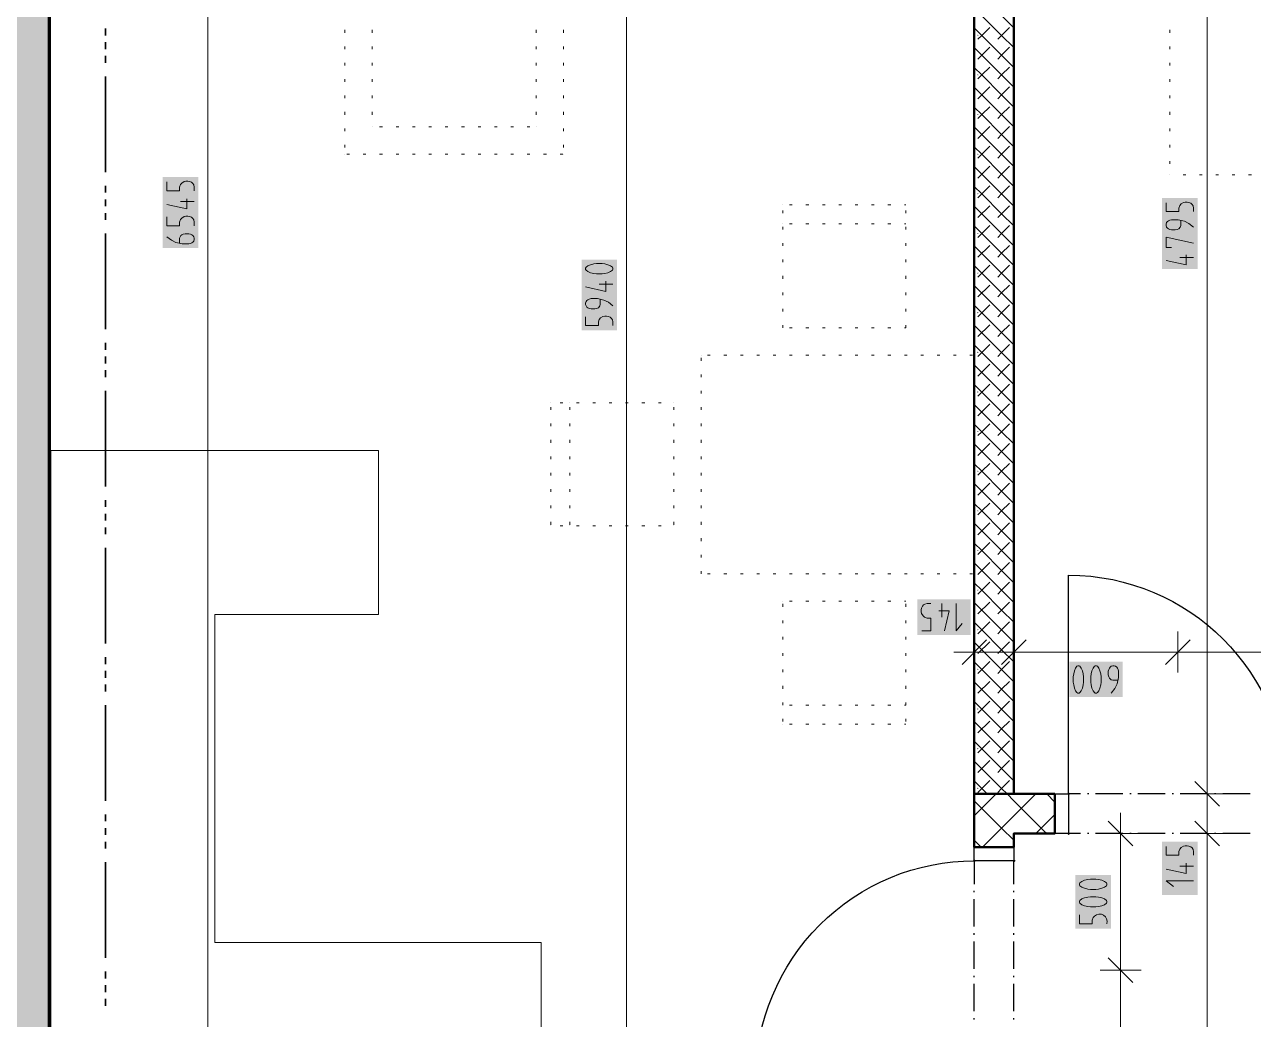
# Model space of a CAD drawing. Header units: millimetres. Extents: x 0 to 594, y 0 to 420.
# Drawn here: x 235.12 to 276.3, y 262 to 295.34 of the extents above; entities that cross this region are included whole.
import ezdxf

# ---------------------------------------------------------------- set-up
doc = ezdxf.new("R2010")
doc.units = ezdxf.units.MM
doc.header["$LTSCALE"] = 8
for name, color, linetype in [('PDF_Dvere', 7, 'Continuous'), ('PDF_Koty delkove', 7, 'Continuous'), ('PDF_Kuchyne', 7, 'Continuous'), ('PDF_Nabytek', 7, 'Continuous'), ('PDF_Pozarni useky', 7, 'Continuous'), ('PDF_Pricky zdene', 7, 'Continuous'), ('PDF_Steny obvodove nosne', 7, 'Continuous')]:
    doc.layers.add(name, color=color, linetype=linetype)

msp = doc.modelspace()

# ---------------------------------------------------------------- linework, layer by layer
at = {"layer": 'PDF_Dvere', "lineweight": 25}
for points in [[(270.509, 269.559), (270.108, 269.559), (270.108, 276.886, -0.414213), (277.435, 269.559), (276.691, 269.559)], [(266.948, 260.352), (266.948, 259.988), (259.621, 259.988, -0.414214), (266.948, 267.315), (266.948, 266.535)]]:
    msp.add_lwpolyline(points, format="xyb", dxfattribs=at)
for points in [[(270.108, 268.231), (269.65, 268.231), (269.65, 269.559), (270.108, 269.559)], [(268.276, 267.773), (268.276, 267.315), (266.948, 267.315), (266.948, 267.773)]]:
    msp.add_lwpolyline(points, close=True, dxfattribs=at)
for points in [[(270.784, 269.559), (270.738, 269.559)], [(271.929, 269.559), (271.013, 269.559)], [(272.204, 269.559), (272.158, 269.559)], [(273.348, 269.559), (272.433, 269.559)], [(273.623, 269.559), (273.577, 269.559)], [(274.768, 269.559), (273.852, 269.559)], [(275.043, 269.559), (274.997, 269.559)], [(276.188, 269.559), (275.272, 269.559)], [(270.509, 268.231), (270.108, 268.231)], [(270.784, 268.231), (270.738, 268.231)], [(271.929, 268.231), (271.013, 268.231)], [(272.204, 268.231), (272.158, 268.231)], [(273.348, 268.231), (272.433, 268.231)], [(273.623, 268.231), (273.577, 268.231)], [(274.768, 268.231), (273.852, 268.231)], [(275.043, 268.231), (274.997, 268.231)], [(276.188, 268.231), (275.272, 268.231)], [(268.276, 266.535), (268.276, 267.315)], [(266.948, 266.26), (266.948, 266.306)], [(268.276, 266.26), (268.276, 266.306)], [(266.948, 265.115), (266.948, 266.031)], [(268.276, 265.115), (268.276, 266.031)], [(266.948, 264.84), (266.948, 264.886)], [(268.276, 264.84), (268.276, 264.886)], [(266.948, 263.695), (266.948, 264.611)], [(268.276, 263.695), (268.276, 264.611)], [(266.948, 263.421), (266.948, 263.466)], [(266.948, 262.276), (266.948, 263.192)], [(268.276, 263.421), (268.276, 263.466)], [(268.276, 262.276), (268.276, 263.192)], [(266.948, 262.001), (266.948, 262.047)], [(268.276, 262.001), (268.276, 262.047)]]:
    msp.add_lwpolyline(points, dxfattribs=at)
at = {"layer": 'PDF_Dvere', "lineweight": 25, "transparency": 33554559}
for points in [[(270.165, 269.559), (270.108, 269.502), (270.108, 269.616), (270.051, 269.559)], [(270.165, 268.231), (270.108, 268.174), (270.108, 268.288), (270.051, 268.231)], [(266.948, 267.258), (266.891, 267.315), (267.006, 267.315), (266.948, 267.373)], [(268.276, 267.258), (268.219, 267.315), (268.334, 267.315), (268.276, 267.373)]]:
    msp.add_solid(points, dxfattribs=at)
at = {"layer": 'PDF_Koty delkove', "lineweight": 18}
for points in [[(241.259, 236.313), (241.259, 238.648), (241.259, 238.85), (241.259, 240.044), (241.259, 246.25), (241.259, 247.67), (241.259, 256.371), (241.259, 257.744), (241.259, 259.072), (241.259, 319)], [(255.294, 236.313), (255.294, 238.786), (255.294, 240.834), (255.294, 241.367), (255.294, 256.371), (255.294, 257.744), (255.294, 259.072), (255.294, 313.476)], [(274.752, 189.328), (274.752, 190.656), (274.752, 191.345), (274.752, 197.73), (274.752, 211.013), (274.752, 217.812), (274.752, 218.29), (274.752, 220.285), (274.752, 226.621), (274.752, 237.522), (274.752, 238.603), (274.752, 241.075), (274.752, 247.057), (274.752, 262.805), (274.752, 268.231), (274.752, 269.559), (274.752, 313.476)], [(239.885, 290.064), (239.885, 289.77), (240.312, 289.77), (240.312, 289.893), (240.343, 289.978), (240.389, 290.027), (240.465, 290.076), (240.525, 290.088), (240.587, 290.088), (240.648, 290.076), (240.708, 290.052), (240.754, 290.015), (240.785, 289.966), (240.801, 289.893), (240.801, 289.77)], [(240.556, 289.501), (240.556, 289.158), (239.885, 289.306)], [(240.801, 289.403), (240.343, 289.403)], [(273.378, 289.067), (273.805, 289.067), (273.805, 289.189), (273.836, 289.274), (273.882, 289.324), (273.958, 289.372), (274.019, 289.384), (274.08, 289.384), (274.141, 289.372), (274.202, 289.348), (274.248, 289.311), (274.279, 289.263), (274.294, 289.189), (274.294, 289.067)], [(273.378, 289.36), (273.378, 289.067)], [(239.885, 288.89), (239.885, 288.596), (240.312, 288.596), (240.312, 288.719), (240.343, 288.804), (240.389, 288.853), (240.465, 288.902), (240.525, 288.914), (240.587, 288.914), (240.648, 288.902), (240.708, 288.877), (240.754, 288.841), (240.785, 288.792), (240.801, 288.719), (240.801, 288.596)], [(274.294, 288.553), (274.141, 288.675), (273.988, 288.749), (273.775, 288.797), (273.561, 288.797), (273.5, 288.785), (273.454, 288.761), (273.424, 288.736), (273.393, 288.7), (273.378, 288.651), (273.378, 288.602), (273.393, 288.553), (273.424, 288.516), (273.454, 288.492), (273.5, 288.467), (273.561, 288.455), (273.683, 288.455), (273.744, 288.467), (273.805, 288.492), (273.851, 288.553), (273.867, 288.602), (273.867, 288.773)], [(240.327, 288.229), (240.358, 288.266), (240.389, 288.29), (240.434, 288.314), (240.495, 288.327), (240.617, 288.327), (240.678, 288.314), (240.724, 288.29), (240.754, 288.266), (240.785, 288.229), (240.801, 288.18), (240.801, 288.132), (240.785, 288.083), (240.754, 288.046), (240.724, 288.022), (240.678, 287.997), (240.617, 287.984), (240.403, 287.984), (240.19, 288.033), (240.037, 288.107), (239.885, 288.229)], [(240.312, 288.009), (240.312, 288.18), (240.327, 288.229)], [(273.561, 287.867), (273.378, 287.867), (273.378, 288.21), (274.294, 288.015)], [(274.05, 287.623), (274.05, 287.28), (273.378, 287.428)], [(274.294, 287.526), (273.836, 287.526)], [(254.592, 286.739), (254.592, 286.396), (253.92, 286.544)], [(254.836, 286.641), (254.378, 286.641)], [(254.836, 285.908), (254.683, 286.03), (254.53, 286.103), (254.317, 286.152), (254.102, 286.152), (254.042, 286.139), (253.996, 286.115), (253.966, 286.091), (253.935, 286.054), (253.92, 286.005), (253.92, 285.957), (253.935, 285.908), (253.966, 285.871), (253.996, 285.847), (254.042, 285.822), (254.102, 285.809), (254.225, 285.809), (254.286, 285.822), (254.347, 285.847), (254.393, 285.908), (254.408, 285.957), (254.408, 286.128)], [(253.92, 285.541), (253.92, 285.247), (254.347, 285.247), (254.347, 285.37), (254.378, 285.455), (254.424, 285.504), (254.5, 285.552), (254.56, 285.565), (254.622, 285.565), (254.683, 285.552), (254.744, 285.528), (254.789, 285.491), (254.821, 285.443), (254.836, 285.37), (254.836, 285.247)], [(265.194, 275.02), (265.488, 275.02), (265.488, 275.446), (265.365, 275.446), (265.28, 275.478), (265.231, 275.523), (265.182, 275.599), (265.17, 275.66), (265.17, 275.721), (265.182, 275.783), (265.207, 275.843), (265.243, 275.889), (265.292, 275.92), (265.365, 275.936), (265.488, 275.936)], [(265.757, 275.691), (266.1, 275.691), (265.952, 275.02)], [(265.855, 275.936), (265.855, 275.478)], [(266.344, 275.936), (266.344, 275.02), (266.539, 275.263)], [(267.36, 274.722), (266.536, 273.898)], [(266.948, 274.997), (266.948, 274.31), (266.948, 273.623)], [(268.688, 274.722), (267.864, 273.898)], [(268.276, 274.997), (268.276, 274.31), (268.276, 273.623)], [(274.183, 274.722), (273.359, 273.898)], [(273.771, 274.997), (273.771, 274.31), (273.771, 273.623)], [(266.948, 274.31), (266.261, 274.31)], [(282.793, 274.31), (273.771, 274.31), (268.276, 274.31), (266.948, 274.31)], [(271.757, 273.363), (271.586, 273.363), (271.537, 273.379), (271.5, 273.409), (271.476, 273.44), (271.452, 273.485), (271.439, 273.546), (271.439, 273.668), (271.452, 273.73), (271.476, 273.775), (271.5, 273.806), (271.537, 273.837), (271.586, 273.852), (271.635, 273.852), (271.684, 273.837), (271.721, 273.806), (271.745, 273.775), (271.77, 273.73), (271.782, 273.668), (271.782, 273.455), (271.733, 273.241), (271.66, 273.088), (271.537, 272.936)], [(275.164, 269.147), (274.34, 269.971)], [(275.439, 269.559), (274.752, 269.559), (274.065, 269.559)], [(272.26, 267.819), (271.436, 268.643)], [(271.848, 268.231), (271.848, 268.918)], [(275.164, 267.819), (274.34, 268.643)], [(272.535, 268.231), (271.848, 268.231), (271.161, 268.231)], [(271.848, 241.075), (271.848, 251.791), (271.848, 263.652), (271.848, 268.231)], [(275.439, 268.231), (274.752, 268.231), (274.065, 268.231)], [(273.378, 267.795), (273.378, 267.501), (273.805, 267.501), (273.805, 267.624), (273.836, 267.709), (273.882, 267.758), (273.958, 267.807), (274.019, 267.819), (274.08, 267.819), (274.141, 267.807), (274.202, 267.783), (274.248, 267.746), (274.279, 267.697), (274.294, 267.624), (274.294, 267.501)], [(274.05, 267.232), (274.05, 266.889), (273.378, 267.037)], [(274.294, 267.135), (273.836, 267.135)], [(271.023, 266.7), (270.84, 266.7), (270.749, 266.688), (270.642, 266.663), (270.55, 266.627), (270.489, 266.578), (270.474, 266.553), (270.474, 266.505), (270.489, 266.48), (270.55, 266.431), (270.642, 266.395), (270.749, 266.37), (270.84, 266.357), (271.023, 266.357), (271.115, 266.37), (271.222, 266.395), (271.313, 266.431), (271.375, 266.48)], [(271.375, 266.48), (271.39, 266.505), (271.39, 266.553), (271.375, 266.578), (271.313, 266.627), (271.222, 266.663), (271.115, 266.688), (271.023, 266.7)], [(274.294, 266.645), (273.378, 266.645), (273.622, 266.45)], [(272.26, 263.24), (271.436, 264.064)], [(272.535, 263.652), (271.848, 263.652), (271.161, 263.652)]]:
    msp.add_lwpolyline(points, dxfattribs=at)
for points in [[(254.469, 287.326), (254.286, 287.326), (254.195, 287.314), (254.088, 287.289), (253.996, 287.253), (253.935, 287.204), (253.92, 287.179), (253.92, 287.131), (253.935, 287.106), (253.996, 287.058), (254.088, 287.021), (254.195, 286.996), (254.286, 286.983), (254.469, 286.983), (254.56, 286.996), (254.668, 287.021), (254.759, 287.058), (254.821, 287.106), (254.836, 287.131), (254.836, 287.179), (254.821, 287.204), (254.759, 287.253), (254.668, 287.289), (254.56, 287.314)], [(270.265, 273.485), (270.265, 273.302), (270.278, 273.211), (270.302, 273.104), (270.339, 273.012), (270.387, 272.951), (270.412, 272.936), (270.46, 272.936), (270.485, 272.951), (270.534, 273.012), (270.571, 273.104), (270.595, 273.211), (270.608, 273.302), (270.608, 273.485), (270.595, 273.577), (270.571, 273.684), (270.534, 273.775), (270.485, 273.837), (270.46, 273.852), (270.412, 273.852), (270.387, 273.837), (270.339, 273.775), (270.302, 273.684), (270.278, 273.577)], [(270.852, 273.485), (270.852, 273.302), (270.865, 273.211), (270.889, 273.104), (270.926, 273.012), (270.974, 272.951), (270.999, 272.936), (271.048, 272.936), (271.073, 272.951), (271.121, 273.012), (271.158, 273.104), (271.183, 273.211), (271.195, 273.302), (271.195, 273.485), (271.183, 273.577), (271.158, 273.684), (271.121, 273.775), (271.073, 273.837), (271.048, 273.852), (270.999, 273.852), (270.974, 273.837), (270.926, 273.775), (270.889, 273.684), (270.865, 273.577)], [(271.023, 266.113), (270.84, 266.113), (270.749, 266.1), (270.642, 266.076), (270.55, 266.04), (270.489, 265.991), (270.474, 265.966), (270.474, 265.918), (270.489, 265.893), (270.55, 265.844), (270.642, 265.808), (270.749, 265.783), (270.84, 265.77), (271.023, 265.77), (271.115, 265.783), (271.222, 265.808), (271.313, 265.844), (271.375, 265.893), (271.39, 265.918), (271.39, 265.966), (271.375, 265.991), (271.313, 266.04), (271.222, 266.076), (271.115, 266.1)]]:
    msp.add_lwpolyline(points, close=True, dxfattribs=at)
msp.add_lwpolyline([(270.474, 265.502), (270.474, 265.208), (270.901, 265.208), (270.901, 265.331), (270.932, 265.416), (270.978, 265.465, -0.753253), (271.39, 265.208)], format="xyb", dxfattribs=at)
at = {"layer": 'PDF_Koty delkove', "color": 7, "lineweight": 18, "true_color": 0xffffff, "transparency": 33554559}
for points in [[(240.938, 287.847), (240.938, 290.225), (239.748, 287.847), (239.748, 290.225)], [(274.432, 287.143), (274.432, 289.522), (273.241, 287.143), (273.241, 289.522)], [(254.973, 285.085), (254.973, 287.463), (253.783, 285.085), (253.783, 287.463)], [(266.824, 276.073), (265.033, 276.073), (266.824, 274.882), (265.033, 274.882)], [(271.92, 273.99), (270.128, 273.99), (271.92, 272.799), (270.128, 272.799)], [(274.432, 266.165), (274.432, 267.956), (273.241, 266.165), (273.241, 267.956)], [(271.528, 265.046), (271.528, 266.837), (270.337, 265.046), (270.337, 266.837)]]:
    msp.add_solid(points, dxfattribs=at)
at = {"layer": 'PDF_Kuchyne', "lineweight": 13}
msp.add_lwpolyline([(241.487, 275.57), (241.487, 264.579), (252.432, 264.579), (252.432, 259.084), (235.992, 259.084), (235.992, 264.579), (235.992, 275.57), (235.992, 281.065), (246.982, 281.065), (246.982, 275.57)], close=True, dxfattribs=at)
at = {"layer": 'PDF_Nabytek', "lineweight": 13}
for points in [[(245.851, 295.064), (245.851, 295.156)], [(246.767, 295.064), (246.767, 295.156)], [(252.262, 295.064), (252.262, 295.156)], [(253.178, 295.064), (253.178, 295.156)], [(273.497, 295.064), (273.497, 295.156)], [(245.851, 294.515), (245.851, 294.606)], [(246.767, 294.515), (246.767, 294.606)], [(252.262, 294.515), (252.262, 294.606)], [(253.178, 294.515), (253.178, 294.606)], [(273.497, 294.515), (273.497, 294.606)], [(245.851, 293.965), (245.851, 294.057)], [(246.767, 293.965), (246.767, 294.057)], [(252.262, 293.965), (252.262, 294.057)], [(253.178, 293.965), (253.178, 294.057)], [(273.497, 293.965), (273.497, 294.057)], [(245.851, 293.416), (245.851, 293.507)], [(246.767, 293.416), (246.767, 293.507)], [(252.262, 293.416), (252.262, 293.507)], [(253.178, 293.416), (253.178, 293.507)], [(273.497, 293.416), (273.497, 293.507)], [(245.851, 292.866), (245.851, 292.958)], [(246.767, 292.866), (246.767, 292.958)], [(252.262, 292.866), (252.262, 292.958)], [(253.178, 292.866), (253.178, 292.958)], [(273.497, 292.866), (273.497, 292.958)], [(245.851, 292.317), (245.851, 292.408)], [(246.767, 292.317), (246.767, 292.408)], [(252.262, 292.317), (252.262, 292.408)], [(253.178, 292.317), (253.178, 292.408)], [(273.497, 292.317), (273.497, 292.408)], [(245.851, 291.767), (245.851, 291.859)], [(246.767, 291.907), (246.767, 291.907)], [(246.767, 291.907), (246.767, 291.907)], [(247.109, 291.907), (247.017, 291.907)], [(247.658, 291.907), (247.567, 291.907)], [(248.208, 291.907), (248.116, 291.907)], [(248.757, 291.907), (248.666, 291.907)], [(249.307, 291.907), (249.215, 291.907)], [(249.856, 291.907), (249.765, 291.907)], [(250.406, 291.907), (250.314, 291.907)], [(250.955, 291.907), (250.864, 291.907)], [(251.505, 291.907), (251.413, 291.907)], [(252.054, 291.907), (251.963, 291.907)], [(252.262, 291.907), (252.262, 291.907)], [(252.262, 291.907), (252.262, 291.907)], [(253.178, 291.767), (253.178, 291.859)], [(273.497, 291.767), (273.497, 291.859)], [(245.851, 291.218), (245.851, 291.309)], [(253.178, 291.218), (253.178, 291.309)], [(273.497, 291.218), (273.497, 291.309)], [(245.851, 290.991), (245.851, 290.991)], [(245.851, 290.991), (245.851, 290.991)], [(246.01, 290.991), (245.918, 290.991)], [(246.559, 290.991), (246.467, 290.991)], [(247.109, 290.991), (247.017, 290.991)], [(247.658, 290.991), (247.567, 290.991)], [(248.208, 290.991), (248.116, 290.991)], [(248.757, 290.991), (248.666, 290.991)], [(249.307, 290.991), (249.215, 290.991)], [(249.856, 290.991), (249.765, 290.991)], [(250.406, 290.991), (250.314, 290.991)], [(250.955, 290.991), (250.864, 290.991)], [(251.505, 290.991), (251.413, 290.991)], [(252.054, 290.991), (251.963, 290.991)], [(252.604, 290.991), (252.512, 290.991)], [(253.153, 290.991), (253.062, 290.991)], [(253.178, 290.991), (253.178, 290.991)], [(253.178, 290.991), (253.178, 290.991)], [(273.497, 290.668), (273.497, 290.76)], [(273.497, 290.304), (273.497, 290.304)], [(273.497, 290.304), (273.497, 290.304)], [(274.035, 290.304), (273.944, 290.304)], [(274.585, 290.304), (274.493, 290.304)], [(275.134, 290.304), (275.043, 290.304)], [(275.684, 290.304), (275.592, 290.304)], [(276.234, 290.304), (276.142, 290.304)], [(260.533, 289.296), (260.533, 289.296)], [(260.533, 289.296), (260.533, 289.296)], [(260.847, 289.296), (260.755, 289.296)], [(261.396, 289.296), (261.305, 289.296)], [(261.946, 289.296), (261.854, 289.296)], [(262.495, 289.296), (262.404, 289.296)], [(263.045, 289.296), (262.953, 289.296)], [(263.594, 289.296), (263.503, 289.296)], [(264.144, 289.296), (264.052, 289.296)], [(264.655, 289.296), (264.602, 289.296)], [(264.655, 289.296), (264.655, 289.296)], [(264.655, 289.296), (264.655, 289.296)], [(260.533, 289.019), (260.533, 289.111)], [(264.655, 289.019), (264.655, 289.111)], [(260.533, 288.655), (260.533, 288.655)], [(260.533, 288.47), (260.533, 288.562)], [(260.847, 288.655), (260.755, 288.655)], [(261.396, 288.655), (261.305, 288.655)], [(261.946, 288.655), (261.854, 288.655)], [(262.495, 288.655), (262.404, 288.655)], [(263.045, 288.655), (262.953, 288.655)], [(263.594, 288.655), (263.503, 288.655)], [(264.144, 288.655), (264.052, 288.655)], [(264.655, 288.655), (264.602, 288.655)], [(264.655, 288.655), (264.655, 288.655)], [(264.655, 288.47), (264.655, 288.562)], [(260.533, 287.92), (260.533, 288.012)], [(264.655, 287.92), (264.655, 288.012)], [(260.533, 287.371), (260.533, 287.462)], [(264.655, 287.371), (264.655, 287.462)], [(260.533, 286.821), (260.533, 286.913)], [(264.655, 286.821), (264.655, 286.913)], [(260.533, 286.272), (260.533, 286.363)], [(264.655, 286.272), (264.655, 286.363)], [(260.533, 285.722), (260.533, 285.814)], [(264.655, 285.722), (264.655, 285.814)], [(260.533, 285.175), (260.533, 285.264)], [(260.533, 285.175), (260.533, 285.175)], [(260.533, 285.175), (260.533, 285.175)], [(260.847, 285.175), (260.755, 285.175)], [(261.396, 285.175), (261.305, 285.175)], [(261.946, 285.175), (261.854, 285.175)], [(262.495, 285.175), (262.404, 285.175)], [(263.045, 285.175), (262.953, 285.175)], [(263.594, 285.175), (263.503, 285.175)], [(264.144, 285.175), (264.052, 285.175)], [(264.655, 285.264), (264.655, 285.175), (264.602, 285.175)], [(264.655, 285.175), (264.655, 285.175)], [(264.655, 285.175), (264.655, 285.175)], [(257.79, 284.259), (257.79, 284.259)], [(257.79, 284.259), (257.79, 284.259)], [(258.099, 284.259), (258.008, 284.259)], [(258.649, 284.259), (258.557, 284.259)], [(259.198, 284.259), (259.107, 284.259)], [(259.748, 284.259), (259.656, 284.259)], [(260.297, 284.259), (260.206, 284.259)], [(260.847, 284.259), (260.755, 284.259)], [(261.396, 284.259), (261.305, 284.259)], [(261.946, 284.259), (261.854, 284.259)], [(262.495, 284.259), (262.404, 284.259)], [(263.045, 284.259), (262.953, 284.259)], [(263.594, 284.259), (263.503, 284.259)], [(264.144, 284.259), (264.052, 284.259)], [(264.693, 284.259), (264.602, 284.259)], [(265.243, 284.259), (265.151, 284.259)], [(265.793, 284.259), (265.701, 284.259)], [(266.342, 284.259), (266.25, 284.259)], [(266.892, 284.259), (266.8, 284.259)], [(266.948, 284.259), (266.948, 284.259)], [(266.948, 284.259), (266.948, 284.259)], [(257.79, 284.074), (257.79, 284.165)], [(266.948, 284.074), (266.948, 284.165)], [(257.79, 283.524), (257.79, 283.616)], [(266.948, 283.524), (266.948, 283.616)], [(257.79, 282.975), (257.79, 283.066)], [(266.948, 282.975), (266.948, 283.066)], [(252.752, 282.656), (252.752, 282.656)], [(252.752, 282.656), (252.752, 282.656)], [(253.153, 282.656), (253.062, 282.656)], [(253.393, 282.656), (253.393, 282.656)], [(253.703, 282.656), (253.611, 282.656)], [(254.252, 282.656), (254.161, 282.656)], [(254.802, 282.656), (254.71, 282.656)], [(255.351, 282.656), (255.26, 282.656)], [(255.901, 282.656), (255.809, 282.656)], [(256.451, 282.656), (256.359, 282.656)], [(256.874, 282.656), (256.874, 282.656)], [(256.874, 282.656), (256.874, 282.656)], [(252.752, 282.425), (252.752, 282.517)], [(253.393, 282.425), (253.393, 282.517)], [(256.874, 282.425), (256.874, 282.517)], [(257.79, 282.425), (257.79, 282.517)], [(266.948, 282.425), (266.948, 282.517)], [(252.752, 281.876), (252.752, 281.967)], [(253.393, 281.876), (253.393, 281.967)], [(256.874, 281.876), (256.874, 281.967)], [(257.79, 281.876), (257.79, 281.967)], [(266.948, 281.876), (266.948, 281.967)], [(252.752, 281.326), (252.752, 281.418)], [(253.393, 281.326), (253.393, 281.418)], [(256.874, 281.326), (256.874, 281.418)], [(257.79, 281.326), (257.79, 281.418)], [(266.948, 281.326), (266.948, 281.418)], [(252.752, 280.777), (252.752, 280.868)], [(253.393, 280.777), (253.393, 280.868)], [(256.874, 280.777), (256.874, 280.868)], [(257.79, 280.777), (257.79, 280.868)], [(266.948, 280.777), (266.948, 280.868)], [(252.752, 280.227), (252.752, 280.319)], [(253.393, 280.227), (253.393, 280.319)], [(256.874, 280.227), (256.874, 280.319)], [(257.79, 280.227), (257.79, 280.319)], [(266.948, 280.227), (266.948, 280.319)], [(252.752, 279.677), (252.752, 279.769)], [(253.393, 279.677), (253.393, 279.769)], [(256.874, 279.677), (256.874, 279.769)], [(257.79, 279.677), (257.79, 279.769)], [(266.948, 279.677), (266.948, 279.769)], [(252.752, 279.128), (252.752, 279.22)], [(253.393, 279.128), (253.393, 279.22)], [(256.874, 279.128), (256.874, 279.22)], [(257.79, 279.128), (257.79, 279.22)], [(266.948, 279.128), (266.948, 279.22)], [(252.752, 278.578), (252.752, 278.67)], [(252.752, 278.535), (252.752, 278.535)], [(252.752, 278.535), (252.752, 278.535)], [(253.153, 278.535), (253.062, 278.535)], [(253.393, 278.578), (253.393, 278.67)], [(253.393, 278.535), (253.393, 278.535)], [(253.703, 278.535), (253.611, 278.535)], [(254.252, 278.535), (254.161, 278.535)], [(254.802, 278.535), (254.71, 278.535)], [(255.351, 278.535), (255.26, 278.535)], [(255.901, 278.535), (255.809, 278.535)], [(256.451, 278.535), (256.359, 278.535)], [(256.874, 278.578), (256.874, 278.67)], [(256.874, 278.535), (256.874, 278.535)], [(256.874, 278.535), (256.874, 278.535)], [(257.79, 278.578), (257.79, 278.67)], [(266.948, 278.578), (266.948, 278.67)], [(257.79, 278.029), (257.79, 278.121)], [(266.948, 278.029), (266.948, 278.121)], [(257.79, 277.479), (257.79, 277.571)], [(266.948, 277.479), (266.948, 277.571)], [(257.79, 276.932), (257.79, 277.021)], [(257.79, 276.932), (257.79, 276.932)], [(258.099, 276.932), (258.008, 276.932)], [(258.649, 276.932), (258.557, 276.932)], [(259.198, 276.932), (259.107, 276.932)], [(259.748, 276.932), (259.656, 276.932)], [(260.297, 276.932), (260.206, 276.932)], [(260.847, 276.932), (260.755, 276.932)], [(261.396, 276.932), (261.305, 276.932)], [(261.946, 276.932), (261.854, 276.932)], [(262.495, 276.932), (262.404, 276.932)], [(263.045, 276.932), (262.953, 276.932)], [(263.594, 276.932), (263.503, 276.932)], [(264.144, 276.932), (264.052, 276.932)], [(264.693, 276.932), (264.602, 276.932)], [(265.243, 276.932), (265.151, 276.932)], [(265.793, 276.932), (265.701, 276.932)], [(266.342, 276.932), (266.25, 276.932)], [(266.892, 276.932), (266.8, 276.932)], [(266.948, 276.932), (266.948, 277.021)], [(266.948, 276.932), (266.948, 276.932)], [(266.948, 276.932), (266.948, 276.932)], [(260.533, 276.016), (260.533, 276.016)], [(260.533, 276.016), (260.533, 276.016)], [(260.847, 276.016), (260.755, 276.016)], [(261.396, 276.016), (261.305, 276.016)], [(261.946, 276.016), (261.854, 276.016)], [(262.495, 276.016), (262.404, 276.016)], [(263.045, 276.016), (262.953, 276.016)], [(263.594, 276.016), (263.503, 276.016)], [(264.144, 276.016), (264.052, 276.016)], [(264.655, 276.016), (264.602, 276.016)], [(264.655, 276.016), (264.655, 276.016)], [(264.655, 276.016), (264.655, 276.016)], [(260.533, 275.831), (260.533, 275.922)], [(264.655, 275.831), (264.655, 275.922)], [(260.533, 275.281), (260.533, 275.373)], [(264.655, 275.281), (264.655, 275.373)], [(260.533, 274.732), (260.533, 274.823)], [(264.655, 274.732), (264.655, 274.823)], [(260.533, 274.182), (260.533, 274.274)], [(264.655, 274.182), (264.655, 274.274)], [(260.533, 273.633), (260.533, 273.724)], [(264.655, 273.633), (264.655, 273.724)], [(260.533, 273.083), (260.533, 273.175)], [(264.655, 273.083), (264.655, 273.175)], [(260.533, 272.534), (260.533, 272.625)], [(260.533, 272.536), (260.533, 272.536)], [(260.847, 272.536), (260.755, 272.536)], [(261.396, 272.536), (261.305, 272.536)], [(261.946, 272.536), (261.854, 272.536)], [(262.495, 272.536), (262.404, 272.536)], [(263.045, 272.536), (262.953, 272.536)], [(263.594, 272.536), (263.503, 272.536)], [(264.144, 272.536), (264.052, 272.536)], [(264.655, 272.536), (264.602, 272.536)], [(264.655, 272.534), (264.655, 272.625)], [(264.655, 272.536), (264.655, 272.536)], [(260.533, 271.984), (260.533, 272.076)], [(260.533, 271.895), (260.533, 271.895)], [(260.533, 271.895), (260.533, 271.895)], [(260.847, 271.895), (260.755, 271.895)], [(261.396, 271.895), (261.305, 271.895)], [(261.946, 271.895), (261.854, 271.895)], [(262.495, 271.895), (262.404, 271.895)], [(263.045, 271.895), (262.953, 271.895)], [(263.594, 271.895), (263.503, 271.895)], [(264.144, 271.895), (264.052, 271.895)], [(264.655, 271.895), (264.602, 271.895)], [(264.655, 271.984), (264.655, 272.076)], [(264.655, 271.895), (264.655, 271.895)], [(264.655, 271.895), (264.655, 271.895)]]:
    msp.add_lwpolyline(points, dxfattribs=at)
at = {"layer": 'PDF_Pozarni useky', "lineweight": 35}
for points in [[(237.823, 294.973), (237.823, 295.202)], [(237.823, 294.515), (237.823, 294.744)], [(237.823, 294.057), (237.823, 294.286)], [(237.823, 290.393), (237.823, 293.599)], [(237.823, 289.706), (237.823, 289.935)], [(237.823, 289.248), (237.823, 289.477)], [(237.823, 288.79), (237.823, 289.019)], [(237.823, 285.127), (237.823, 288.333)], [(237.823, 284.44), (237.823, 284.669)], [(237.823, 283.982), (237.823, 284.211)], [(237.823, 283.524), (237.823, 283.753)], [(237.823, 279.861), (237.823, 283.066)], [(237.823, 279.174), (237.823, 279.403)], [(237.823, 278.716), (237.823, 278.945)], [(237.823, 278.258), (237.823, 278.487)], [(237.823, 274.594), (237.823, 277.8)], [(237.823, 273.907), (237.823, 274.136)], [(237.823, 273.45), (237.823, 273.679)], [(237.823, 272.992), (237.823, 273.221)], [(237.823, 269.328), (237.823, 272.534)], [(237.823, 268.641), (237.823, 268.87)], [(237.823, 268.183), (237.823, 268.412)], [(237.823, 267.725), (237.823, 267.954)], [(237.823, 264.062), (237.823, 267.267)], [(237.823, 263.375), (237.823, 263.604)], [(237.823, 262.917), (237.823, 263.146)], [(237.823, 262.459), (237.823, 262.688)]]:
    msp.add_lwpolyline(points, dxfattribs=at)
at = {"layer": 'PDF_Pricky zdene', "lineweight": 50}
for points in [[(268.276, 269.559), (268.276, 313.476), (268.276, 313.613), (266.948, 313.613), (266.948, 313.476), (266.948, 269.559), (266.948, 269.559), (268.276, 269.559)], [(269.65, 269.559), (269.65, 268.231), (268.276, 268.231), (268.276, 267.773), (266.948, 267.773), (266.948, 269.376), (266.948, 269.559), (268.276, 269.559), (269.65, 269.559)]]:
    msp.add_lwpolyline(points, dxfattribs=at)
at = {"layer": 'PDF_Pricky zdene', "lineweight": 9}
for points in [[(268.13, 295.24), (267.864, 294.975), (266.948, 295.891)], [(268.276, 295.227), (267.864, 295.639)], [(267.2, 294.975), (266.948, 295.227)], [(267.067, 294.842), (267.2, 294.975)], [(267.2, 294.975), (267.466, 295.24)], [(267.864, 294.311), (267.2, 294.975)], [(267.731, 294.842), (267.864, 294.975)], [(268.276, 294.563), (267.864, 294.975)], [(268.13, 293.912), (267.864, 293.647), (266.948, 294.563)], [(267.067, 294.178), (267.466, 294.576)], [(267.864, 294.311), (268.13, 294.576)], [(267.731, 294.178), (267.864, 294.311)], [(268.276, 293.899), (267.864, 294.311)], [(267.2, 293.647), (266.948, 293.899)], [(267.2, 293.647), (267.466, 293.912)], [(267.067, 293.514), (267.2, 293.647)], [(267.067, 292.85), (267.466, 293.248)], [(267.864, 292.983), (267.2, 293.647)], [(267.731, 293.514), (267.864, 293.647)], [(268.276, 293.235), (267.864, 293.647)], [(267.864, 292.983), (268.13, 293.248)], [(268.13, 292.584), (267.864, 292.319), (266.948, 293.235)], [(267.731, 292.85), (267.864, 292.983)], [(268.276, 292.571), (267.864, 292.983)], [(267.2, 292.319), (266.948, 292.571)], [(267.2, 292.319), (267.466, 292.584)], [(267.067, 292.186), (267.2, 292.319)], [(267.731, 291.522), (267.864, 291.655), (267.2, 292.319)], [(267.731, 292.186), (267.864, 292.319)], [(268.276, 291.907), (267.864, 292.319)], [(268.276, 290.579), (267.864, 290.991), (266.948, 291.907)], [(267.067, 291.522), (267.466, 291.92)], [(267.864, 291.655), (268.13, 291.92)], [(268.276, 291.243), (267.864, 291.655)], [(267.2, 290.991), (266.948, 291.243)], [(267.731, 290.194), (267.864, 290.327), (267.2, 290.991), (267.466, 291.256)], [(267.864, 290.991), (268.13, 291.256)], [(267.067, 290.858), (267.2, 290.991)], [(267.731, 290.858), (267.864, 290.991)], [(267.731, 289.53), (267.864, 289.663), (266.948, 290.579)], [(267.067, 290.194), (267.466, 290.592)], [(267.864, 290.327), (268.13, 290.592)], [(268.276, 289.915), (267.864, 290.327)], [(267.2, 289.663), (266.948, 289.915)], [(267.067, 289.53), (267.2, 289.663), (267.466, 289.928)], [(268.276, 288.587), (267.864, 288.999), (267.2, 289.663)], [(268.276, 289.251), (267.864, 289.663), (268.13, 289.928)], [(268.13, 288.6), (267.864, 288.335), (266.948, 289.251)], [(267.067, 288.866), (267.466, 289.264)], [(267.864, 288.999), (268.13, 289.264)], [(267.731, 288.866), (267.864, 288.999)], [(268.276, 287.259), (267.864, 287.671), (267.2, 288.335), (266.948, 288.587)], [(267.067, 288.202), (267.2, 288.335), (267.466, 288.6)], [(267.731, 288.202), (267.864, 288.335)], [(268.276, 287.923), (267.864, 288.335)], [(268.13, 287.272), (267.864, 287.007), (266.948, 287.923)], [(267.067, 287.538), (267.466, 287.936)], [(267.864, 287.671), (268.13, 287.936)], [(267.731, 287.538), (267.864, 287.671)], [(267.2, 287.007), (266.948, 287.259)], [(267.067, 286.874), (267.2, 287.007), (267.466, 287.272)], [(268.276, 285.931), (267.864, 286.343), (267.2, 287.007)], [(267.731, 286.874), (267.864, 287.007)], [(268.276, 286.595), (267.864, 287.007)], [(268.13, 285.944), (267.864, 285.679), (266.948, 286.595)], [(267.067, 286.21), (267.466, 286.608)], [(267.731, 286.21), (267.864, 286.343)], [(267.864, 286.343), (268.13, 286.608)], [(267.2, 285.679), (266.948, 285.931)], [(267.067, 285.546), (267.2, 285.679), (267.466, 285.944)], [(268.276, 284.603), (267.864, 285.015), (267.2, 285.679)], [(267.731, 285.546), (267.864, 285.679)], [(268.276, 285.267), (267.864, 285.679)], [(268.13, 284.616), (267.864, 284.351), (266.948, 285.267)], [(267.067, 284.882), (267.466, 285.28)], [(267.731, 284.882), (267.864, 285.015)], [(267.864, 285.015), (268.13, 285.28)], [(267.2, 284.351), (266.948, 284.603)], [(267.067, 284.218), (267.2, 284.351), (267.466, 284.616)], [(268.276, 283.275), (267.864, 283.687), (267.2, 284.351)], [(267.731, 284.218), (267.864, 284.351)], [(268.276, 283.939), (267.864, 284.351)], [(267.864, 283.023), (266.948, 283.939)], [(267.067, 283.554), (267.466, 283.952)], [(267.864, 283.687), (268.13, 283.952)], [(267.731, 283.554), (267.864, 283.687)], [(267.2, 283.023), (266.948, 283.275)], [(267.067, 282.89), (267.2, 283.023), (267.466, 283.288)], [(268.276, 281.947), (267.864, 282.359), (267.2, 283.023)], [(267.731, 282.89), (267.864, 283.023), (268.13, 283.288)], [(268.276, 282.611), (267.864, 283.023)], [(268.13, 281.96), (267.864, 281.695), (266.948, 282.611)], [(267.067, 282.226), (267.466, 282.624)], [(267.864, 282.359), (268.13, 282.624)], [(267.731, 282.226), (267.864, 282.359)], [(267.2, 281.695), (266.948, 281.947)], [(267.067, 281.562), (267.2, 281.695), (267.466, 281.96)], [(268.276, 280.619), (267.864, 281.031), (267.2, 281.695)], [(267.731, 281.562), (267.864, 281.695)], [(268.276, 281.283), (267.864, 281.695)], [(267.864, 280.367), (266.948, 281.283)], [(267.067, 280.898), (267.466, 281.296)], [(267.731, 280.898), (267.864, 281.031)], [(267.864, 281.031), (268.13, 281.296)], [(267.2, 280.367), (266.948, 280.619)], [(267.067, 280.234), (267.2, 280.367), (267.466, 280.632)], [(267.731, 280.234), (267.864, 280.367), (268.13, 280.632)], [(268.276, 279.291), (267.864, 279.703), (267.2, 280.367)], [(268.276, 279.955), (267.864, 280.367)], [(267.864, 279.039), (266.948, 279.955)], [(267.067, 279.57), (267.466, 279.968)], [(267.731, 279.57), (267.864, 279.703)], [(267.864, 279.703), (268.13, 279.968)], [(267.2, 279.039), (266.948, 279.291)], [(267.067, 278.906), (267.2, 279.039), (267.466, 279.304)], [(267.731, 278.906), (267.864, 279.039), (268.13, 279.304)], [(268.276, 277.963), (267.864, 278.375), (267.2, 279.039)], [(268.276, 278.627), (267.864, 279.039)], [(267.864, 277.711), (266.948, 278.627)], [(267.067, 278.242), (267.466, 278.64)], [(267.864, 278.375), (268.13, 278.64)], [(267.731, 278.242), (267.864, 278.375)], [(267.2, 277.711), (266.948, 277.963)], [(267.067, 277.578), (267.2, 277.711), (267.466, 277.976)], [(268.276, 276.635), (267.864, 277.046), (267.2, 277.711)], [(267.731, 277.578), (267.864, 277.711), (268.13, 277.976)], [(268.276, 277.299), (267.864, 277.711)], [(267.864, 276.382), (266.948, 277.299)], [(267.067, 276.914), (267.466, 277.312)], [(267.864, 277.046), (268.13, 277.312)], [(267.731, 276.914), (267.864, 277.046)], [(268.276, 275.307), (267.864, 275.718), (267.2, 276.382), (266.948, 276.635)], [(267.067, 276.25), (267.2, 276.382), (267.466, 276.648)], [(267.731, 276.25), (267.864, 276.382), (268.13, 276.648)], [(268.276, 275.971), (267.864, 276.382)], [(267.864, 275.054), (266.948, 275.971)], [(267.067, 275.586), (267.466, 275.984)], [(267.864, 275.718), (268.13, 275.984)], [(267.731, 275.586), (267.864, 275.718)], [(268.276, 273.979), (267.864, 274.39), (267.2, 275.054), (266.948, 275.307)], [(267.067, 274.922), (267.2, 275.054), (267.466, 275.32)], [(267.731, 274.922), (267.864, 275.054), (268.13, 275.32)], [(268.276, 274.643), (267.864, 275.054)], [(268.276, 273.315), (267.864, 273.726), (266.948, 274.643)], [(267.067, 274.258), (267.466, 274.656)], [(267.731, 274.258), (267.864, 274.39)], [(267.864, 274.39), (268.13, 274.656)], [(268.276, 272.651), (267.864, 273.062), (267.2, 273.726), (266.948, 273.979)], [(267.067, 273.594), (267.2, 273.726), (267.466, 273.992)], [(267.731, 273.594), (267.864, 273.726), (268.13, 273.992)], [(268.276, 271.987), (267.864, 272.398), (266.948, 273.315)], [(267.067, 272.93), (267.466, 273.328)], [(267.864, 273.062), (268.13, 273.328)], [(267.067, 272.266), (267.2, 272.398), (267.466, 272.664)], [(267.731, 272.93), (267.864, 273.062)], [(267.731, 272.266), (267.864, 272.398), (268.13, 272.664)], [(268.276, 271.323), (267.864, 271.734), (267.2, 272.398), (266.948, 272.651)], [(268.276, 270.659), (267.864, 271.07), (266.948, 271.987)], [(267.067, 271.602), (267.466, 272)], [(267.864, 271.734), (268.13, 272)], [(267.731, 271.602), (267.864, 271.734)], [(268.276, 269.995), (267.864, 270.406), (267.2, 271.07), (266.948, 271.323)], [(267.067, 270.938), (267.2, 271.07), (267.466, 271.336)], [(267.731, 270.938), (267.864, 271.07), (268.13, 271.336)], [(268.13, 270.008), (267.864, 269.742), (266.948, 270.659)], [(267.067, 270.274), (267.466, 270.672)], [(267.864, 270.406), (268.13, 270.672)], [(267.731, 270.274), (267.864, 270.406)], [(267.383, 269.559), (267.2, 269.742), (266.948, 269.995)], [(267.067, 269.61), (267.2, 269.742), (267.466, 270.008)], [(267.681, 269.559), (266.948, 268.827)], [(269.009, 269.559), (268.276, 268.826), (267.864, 268.414), (267.223, 267.773)], [(269.375, 268.231), (269.283, 268.323), (269.192, 268.414), (268.276, 269.33), (268.047, 269.559), (267.864, 269.742), (267.731, 269.61)], [(269.65, 269.285), (269.375, 269.559)], [(268.276, 268.002), (268.276, 268.002), (267.864, 268.414), (266.948, 269.33)], [(269.65, 268.872), (269.192, 268.414), (269.083, 268.305), (269.009, 268.231)], [(267.177, 267.773), (266.948, 268.002)]]:
    msp.add_lwpolyline(points, dxfattribs=at)
at = {"layer": 'PDF_Pricky zdene', "lineweight": 9, "transparency": 33554559}
for points in [[(267.067, 294.957), (267.047, 294.977), (267.088, 294.977), (267.067, 294.998)], [(267.864, 294.954), (267.844, 294.975), (267.885, 294.975), (267.864, 294.995)], [(267.067, 293.629), (267.047, 293.649), (267.088, 293.649), (267.067, 293.67)], [(267.864, 293.626), (267.844, 293.647), (267.885, 293.647), (267.864, 293.667)], [(267.067, 292.301), (267.047, 292.321), (267.088, 292.321), (267.067, 292.342)], [(267.864, 292.298), (267.844, 292.319), (267.885, 292.319), (267.864, 292.339)], [(267.067, 290.973), (267.047, 290.993), (267.088, 290.993), (267.067, 291.014)], [(267.864, 290.97), (267.844, 290.991), (267.885, 290.991), (267.864, 291.011)], [(267.067, 289.645), (267.047, 289.665), (267.088, 289.665), (267.067, 289.686)], [(267.864, 289.642), (267.844, 289.663), (267.885, 289.663), (267.864, 289.683)], [(267.067, 288.317), (267.047, 288.337), (267.088, 288.337), (267.067, 288.358)], [(267.864, 288.314), (267.844, 288.335), (267.885, 288.335), (267.864, 288.355)], [(267.067, 286.989), (267.047, 287.009), (267.088, 287.009), (267.067, 287.03)], [(267.864, 286.986), (267.844, 287.007), (267.885, 287.007), (267.864, 287.027)], [(267.067, 285.661), (267.047, 285.681), (267.088, 285.681), (267.067, 285.702)], [(267.864, 285.658), (267.844, 285.679), (267.885, 285.679), (267.864, 285.699)], [(267.067, 284.333), (267.047, 284.353), (267.088, 284.353), (267.067, 284.374)], [(267.864, 284.33), (267.844, 284.351), (267.885, 284.351), (267.864, 284.371)], [(267.067, 283.005), (267.047, 283.025), (267.088, 283.025), (267.067, 283.046)], [(267.864, 283.002), (267.844, 283.023), (267.885, 283.023), (267.864, 283.043)], [(267.067, 281.677), (267.047, 281.697), (267.088, 281.697), (267.067, 281.718)], [(267.864, 281.674), (267.844, 281.695), (267.885, 281.695), (267.864, 281.715)], [(267.067, 280.349), (267.047, 280.369), (267.088, 280.369), (267.067, 280.39)], [(267.864, 280.346), (267.844, 280.367), (267.885, 280.367), (267.864, 280.387)], [(267.067, 279.021), (267.047, 279.041), (267.088, 279.041), (267.067, 279.062)], [(267.864, 279.018), (267.844, 279.039), (267.885, 279.039), (267.864, 279.059)], [(267.067, 277.693), (267.047, 277.713), (267.088, 277.713), (267.067, 277.734)], [(267.864, 277.69), (267.844, 277.711), (267.885, 277.711), (267.864, 277.731)], [(267.067, 276.365), (267.047, 276.385), (267.088, 276.385), (267.067, 276.406)], [(267.864, 276.362), (267.844, 276.382), (267.885, 276.382), (267.864, 276.403)], [(267.067, 275.037), (267.047, 275.057), (267.088, 275.057), (267.067, 275.078)], [(267.864, 275.034), (267.844, 275.054), (267.885, 275.054), (267.864, 275.075)], [(267.067, 273.708), (267.047, 273.729), (267.088, 273.729), (267.067, 273.75)], [(267.864, 273.706), (267.844, 273.726), (267.885, 273.726), (267.864, 273.747)], [(267.067, 272.38), (267.047, 272.401), (267.088, 272.401), (267.067, 272.422)], [(267.864, 272.378), (267.844, 272.398), (267.885, 272.398), (267.864, 272.419)], [(267.067, 271.052), (267.047, 271.073), (267.088, 271.073), (267.067, 271.094)], [(267.864, 271.05), (267.844, 271.07), (267.885, 271.07), (267.864, 271.091)], [(267.067, 269.724), (267.047, 269.745), (267.088, 269.745), (267.067, 269.766)], [(267.864, 269.722), (267.844, 269.742), (267.885, 269.742), (267.864, 269.763)]]:
    msp.add_solid(points, dxfattribs=at)
at = {"layer": 'PDF_Steny obvodove nosne', "lineweight": 70}
msp.add_lwpolyline([(234.114, 320.656), (234.114, 316.956), (234.114, 315.811), (234.114, 313.476), (234.114, 263.606), (234.114, 262.278), (234.114, 238.786), (234.114, 236.45), (235.946, 236.45), (235.946, 238.648), (235.946, 246.25), (235.946, 247.67), (235.946, 257.744), (235.946, 319), (235.946, 321.269)], close=True, dxfattribs=at)
at = {"layer": 'PDF_Steny obvodove nosne', "color": 9, "lineweight": 9, "true_color": 0xc0c0c0, "transparency": 33554559}
msp.add_solid([(234.114, 320.656), (234.114, 236.45), (235.946, 321.269), (235.946, 236.45)], dxfattribs=at)

doc.saveas('drawing.dxf')
